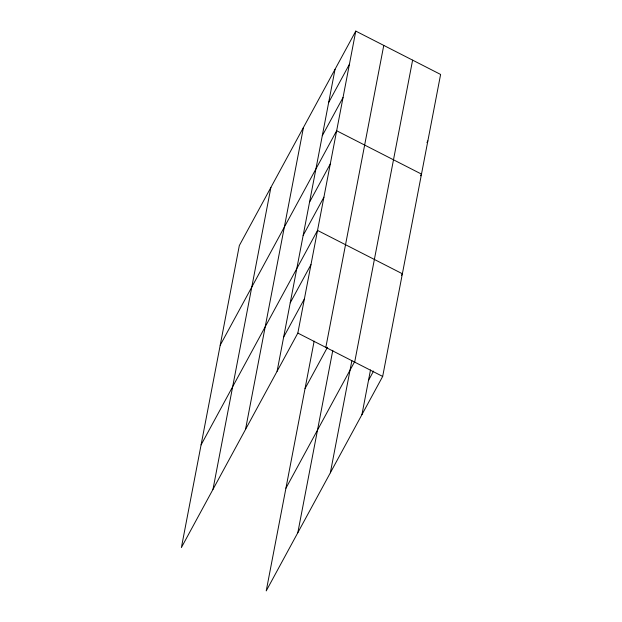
<?xml version="1.0" encoding="UTF-8"?>
<svg xmlns="http://www.w3.org/2000/svg" width="622" height="622" viewBox="0 0 622 622"><rect width="100%" height="100%" fill="white"/><g stroke="black" fill="none" stroke-linecap="round" stroke-linejoin="round"><path stroke-width="0.93" d="M212.973 489.382L270.904 187.401M245.511 429.452L303.45 127.471M277.093 371.287L335.033 69.306M355.776 31.1L239.322 245.566L181.391 547.554L297.837 333.081L355.776 31.1L440.609 74.446L382.678 376.434L266.224 590.9L314.149 341.12M325.835 347.387L383.766 45.406M297.814 532.735L332.801 350.334M330.352 472.806L351.865 360.636M354.68 362.128L412.611 60.14M361.934 414.633L370.502 369.95M328.657 102.521L349.401 64.315M322.282 135.736L343.025 97.537M220.204 345.226L336.657 130.752L421.491 174.106L420.565 175.801M309.538 202.173L330.282 163.975M303.163 235.396L323.906 197.19M201.085 444.878L317.539 230.412L402.372 273.758L401.454 275.453M290.225 302.836L310.969 264.63M283.663 337.062L304.407 298.855M426.941 142.586L427.866 140.883M305.044 388.571L327.475 347.263M285.926 488.223L354.626 361.701M368.496 380.407L373.565 371.07M297.837 333.081L382.678 376.434"/></g></svg>
